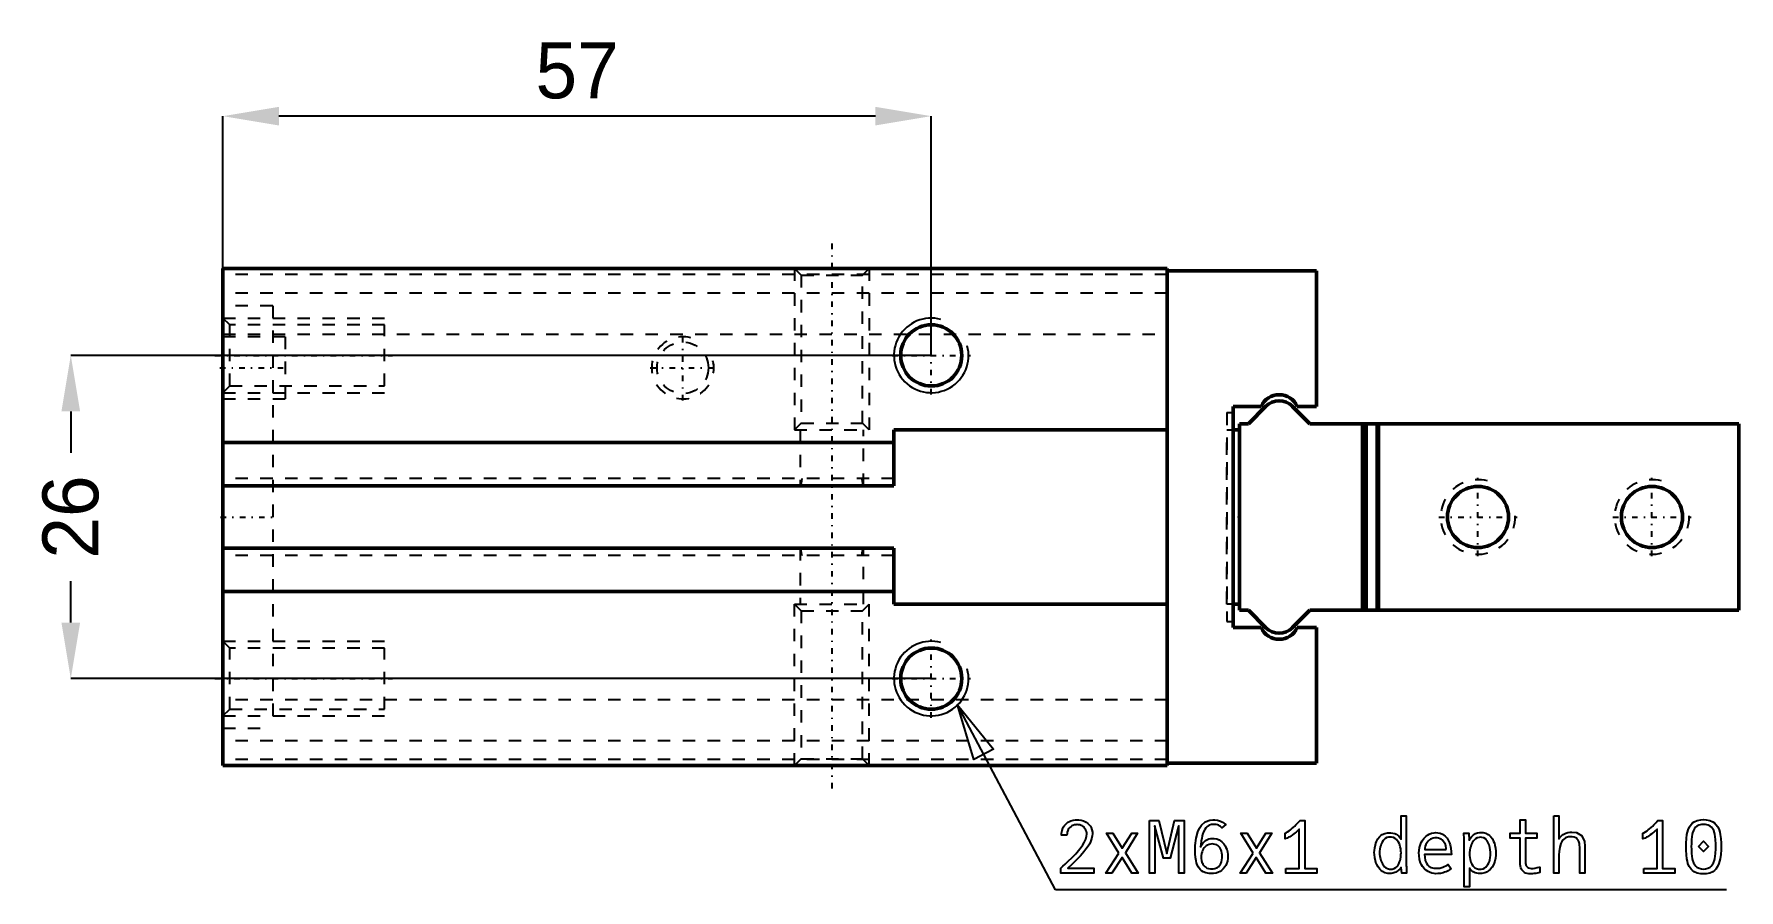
# Model space of a CAD drawing. Header units: millimetres. Extents: x -15 to 122, y -30 to 39.
import ezdxf

# ---------------------------------------------------------------- set-up
doc = ezdxf.new("R2010")
doc.units = ezdxf.units.MM
doc.linetypes.add('Center', pattern=[1.5, 0.45, -0.5, 0.05, -0.5])
doc.linetypes.add('Dashed', pattern=[2, 1, -1])
for name, color, linetype, lineweight in [('2d ConnectionPoints', 7, 'Continuous', 50), ('AM_0', 7, 'Continuous', 50), ('AM_4', 3, 'Continuous', 25), ('AM_5', 3, 'Continuous', 25), ('AM_7', 7, 'Center', 25), ('AM_9', 6, 'Dashed', 25)]:
    doc.layers.add(name, color=color, linetype=linetype, lineweight=lineweight)
doc.dimstyles.new('ISO-25', dxfattribs={"dimtxt": 2.5, "dimasz": 2.5, "dimexe": 1.25, "dimexo": 0.625, "dimtad": 1, "dimtxsty": 'Standard', "dimcen": 2.5, "dimadec": 0, "dimazin": 0, "dimtfac": 1, "dimtmove": 0, "dimatfit": 3, "dimfxl": 0, "dimarcsym": 0})

# ---------------------------------------------------------------- blocks, each defined once
blk = doc.blocks.new('1_MHZ2_32S_Finger_0__0_in_MHZ2_32S_48_0__3')
at = {"layer": 'AM_0'}
for p, q in [((82.53, 7.5), (83.94, 8.91)), ((86.06, 8.91), (87.47, 7.5)), ((81.3, 7), (81.8, 7)), ((81.8, 7.5), (82.53, 7.5)), ((81.8, -7.5), (81.8, 7.5)), ((87.47, 7.5), (122, 7.5)), ((91.7, 7.5), (91.7, -7.5)), ((92, -7.5), (92, 7.5)), ((93, 7.5), (93, -7.5)), ((122, 7.5), (122, -7.5)), ((81.8, -7), (81.3, -7)), ((82.53, -7.5), (81.8, -7.5)), ((83.94, -8.91), (82.53, -7.5)), ((87.47, -7.5), (86.06, -8.91)), ((122, -7.5), (87.47, -7.5))]:
    blk.add_line(p, q, dxfattribs=at)
for centre in [(101, 0), (115, 0)]:
    blk.add_circle(centre, 2.46, dxfattribs=at)
for centre, start, end in [((85, 7.85), 45.03, 134.9984), ((85, -7.85), 225.0016, 314.97)]:
    blk.add_arc(centre, 1.5, start, end, dxfattribs=at)
at = {"layer": 'AM_4'}
blk.add_line((92.8, 7.5), (92.8, -7.5), dxfattribs=at)
at = {"layer": 'AM_5', "linetype": 'Dashed'}
for centre in [(101, 0), (115, 0)]:
    blk.add_arc(centre, 3, 75, 15, dxfattribs=at)
at = {"layer": 'AM_7'}
for p, q in [((101, -3.15), (101, 3.15)), ((115, -3.15), (115, 3.15)), ((97.85, 0), (104.15, 0)), ((111.85, 0), (118.15, 0))]:
    blk.add_line(p, q, dxfattribs=at)
at = {"layer": 'AM_9'}
for p, q in [((80.8, 7), (81.3, 7)), ((80.8, -7), (80.8, 7)), ((81.3, -7), (80.8, -7))]:
    blk.add_line(p, q, dxfattribs=at)
blk = doc.blocks.new('2_MHZ2_32S_Body_0__0_in_MHZ2_32S_48_0__3')
at = {"layer": 'AM_0'}
for p, q in [((76, 20), (0, 20)), ((0, 20), (0, -20)), ((76, 20), (76, -20)), ((76, 19.8), (88, 19.8)), ((88, 19.8), (88, 8.9)), ((83.55, 8.9), (81.3, 8.9)), ((81.3, 8.9), (81.3, -8.9)), ((88, 8.9), (86.45, 8.9)), ((54, 2.5), (54, 7)), ((54, 7), (76, 7)), ((54, 6), (0, 6)), ((54, 2.5), (0, 2.5)), ((54, -2.5), (0, -2.5)), ((54, -7), (54, -2.5)), ((54, -6), (0, -6)), ((76, -7), (54, -7)), ((81.3, -8.9), (83.55, -8.9)), ((86.45, -8.9), (88, -8.9)), ((88, -8.9), (88, -19.8)), ((76, -20), (0, -20)), ((88, -19.8), (76, -19.8))]:
    blk.add_line(p, q, dxfattribs=at)
for centre in [(57, 13), (57, -13)]:
    blk.add_circle(centre, 2.46, dxfattribs=at)
for centre, start, end in [((85, 8.25), 24.1783, 155.8217), ((85, -8.25), 204.1783, 335.8217)]:
    blk.add_arc(centre, 1.59, start, end, dxfattribs=at)
at = {"layer": 'AM_5', "linetype": 'Dashed'}
for p, q in [((46, 20), (46, 7)), ((52, 20), (52, 7)), ((0, 16), (13, 16)), ((0, 10), (13, 10)), ((46, -20), (46, -7)), ((52, -20), (52, -7)), ((0, -10), (13, -10)), ((0, -16), (13, -16))]:
    blk.add_line(p, q, dxfattribs=at)
at = {"layer": 'AM_5'}
for centre in [(57, 13), (57, -13)]:
    blk.add_arc(centre, 3, 75, 15, dxfattribs=at)
at = {"layer": 'AM_5', "linetype": 'Dashed'}
blk.add_arc((37, 12), 2.5, 75, 15, dxfattribs=at)
at = {"layer": 'AM_7'}
for p, q in [((49, 22), (49, -22)), ((57, 9.85), (57, 16.15)), ((37, 9.38), (37, 14.62)), ((-0.65, 13), (13.65, 13)), ((53.85, 13), (60.15, 13)), ((-0.25, 12), (5.25, 12)), ((34.38, 12), (39.62, 12)), ((-0.2, 0), (4.2, 0)), ((57, -16.15), (57, -9.85)), ((-0.65, -13), (13.65, -13)), ((53.85, -13), (60.15, -13))]:
    blk.add_line(p, q, dxfattribs=at)
at = {"layer": 'AM_9'}
for p, q in [((76, 19.5), (0, 19.5)), ((46, 20), (46.54, 19.46)), ((46.54, 19.46), (46.54, 7.54)), ((46.54, 19.46), (51.46, 19.46)), ((51.46, 19.46), (52, 20)), ((51.46, 7.54), (51.46, 19.46)), ((76, 18.02), (0, 18.02)), ((4, 17), (0, 17)), ((4, 17), (4, -17)), ((0.54, 15.46), (0, 16)), ((13, 15.46), (0.54, 15.46)), ((0.54, 10.54), (0.54, 15.46)), ((13, 10.54), (13, 15.46)), ((0, 14.7), (76, 14.7)), ((5, 14.5), (0, 14.5)), ((5, 14.5), (5, 9.5)), ((0, 10), (0.54, 10.54)), ((0.54, 10.54), (13, 10.54)), ((0, 9.5), (5, 9.5)), ((80.8, 8.4), (81.3, 8.4)), ((80.8, 8.4), (80.8, -8.4)), ((46.54, 7.54), (46, 7)), ((46, 7), (52, 7)), ((46.45, 7), (46.45, 2.5)), ((46.54, 7.54), (51.46, 7.54)), ((52, 7), (51.46, 7.54)), ((51.55, 2.5), (51.55, 7)), ((54, 3.1), (0, 3.1)), ((46.45, -2.5), (46.45, -7)), ((51.55, -7), (51.55, -2.5)), ((54, -3.1), (0, -3.1)), ((46, -7), (46.54, -7.54)), ((46, -7), (52, -7)), ((46.54, -7.54), (46.54, -19.46)), ((46.54, -7.54), (51.46, -7.54)), ((51.46, -7.54), (52, -7)), ((51.46, -19.46), (51.46, -7.54)), ((80.8, -8.4), (81.3, -8.4)), ((0.54, -10.54), (0, -10)), ((13, -10.54), (0.54, -10.54)), ((0.54, -15.46), (0.54, -10.54)), ((13, -15.46), (13, -10.54)), ((76, -14.7), (0, -14.7)), ((0, -16), (0.54, -15.46)), ((0.54, -15.46), (13, -15.46)), ((0, -17), (4, -17)), ((76, -18.02), (0, -18.02)), ((76, -19.5), (0, -19.5)), ((46.54, -19.46), (46, -20)), ((46.54, -19.46), (51.46, -19.46)), ((52, -20), (51.46, -19.46))]:
    blk.add_line(p, q, dxfattribs=at)
for points in [[(46.58, 3.1), (46.52, 2.73), (46.49, 2.5)], [(51.51, 2.5), (51.46, 2.88), (51.42, 3.1)], [(46.49, -2.5), (46.54, -2.88), (46.58, -3.1)], [(51.42, -3.1), (51.48, -2.73), (51.51, -2.5)]]:
    blk.add_lwpolyline(points, dxfattribs=at)
blk.add_circle((37, 12), 2.07, dxfattribs=at)
blk = doc.blocks.new('*D3')
at = {"layer": 'AM_5', "color": 0, "lineweight": -2}
for p, q in [((0, 20), (0, 32.25)), ((52.5, 32.25), (4.5, 32.25)), ((57, 13), (57, 32.25))]:
    blk.add_line(p, q, dxfattribs=at)
at = {"layer": 'AM_5', "color": 0}
for points in [[(4.5, 33), (4.5, 31.5), (0, 32.25)], [(52.5, 31.5), (52.5, 33), (57, 32.25)]]:
    blk.add_solid(points, dxfattribs=at)
at = {"layer": 'Defpoints', "color": 0}
for p in [(0, 32.25), (0, 20), (57, 13)]:
    blk.add_point(p, dxfattribs=at)
at = {"layer": 'AM_5', "color": 0, "insert": (28.5, 35.9), "char_height": 4.5, "attachment_point": 5}
blk.add_mtext('57', dxfattribs=at)
blk = doc.blocks.new('*D4')
at = {"layer": 'AM_5', "color": 0, "lineweight": -2}
for p, q in [((57, 13), (-12.25, 13)), ((-12.25, 8.5), (-12.25, 5.15)), ((-12.25, -8.5), (-12.25, -5.15)), ((57, -13), (-12.25, -13))]:
    blk.add_line(p, q, dxfattribs=at)
at = {"layer": 'AM_5', "color": 0}
for points in [[(-11.5, 8.5), (-13, 8.5), (-12.25, 13)], [(-13, -8.5), (-11.5, -8.5), (-12.25, -13)]]:
    blk.add_solid(points, dxfattribs=at)
at = {"layer": 'Defpoints', "color": 0}
for p in [(57, 13), (-12.25, -13), (57, -13)]:
    blk.add_point(p, dxfattribs=at)
at = {"layer": 'AM_5', "color": 0, "insert": (-12.25, 0), "char_height": 4.5, "attachment_point": 5, "rotation": 90}
blk.add_mtext('26', dxfattribs=at)

msp = doc.modelspace()

# ---------------------------------------------------------------- linework, layer by layer
at = {"layer": '2d ConnectionPoints'}
msp.add_point((81.8, 0), dxfattribs=at)
at = {"layer": 'AM_5'}
for p, q in [((67, -30), (59.121, -15.121)), ((121, -30), (67, -30))]:
    msp.add_line(p, q, dxfattribs=at)
for points in [[(59.121, -15.121), (62.023, -18.677), (60.432, -19.519), (59.121, -15.121)], [(67.582, -28.1), (67.582, -28.1), (67.775, -27.924), (68.049, -27.667), (68.049, -27.667), (68.307, -27.418), (68.468, -27.256), (68.468, -27.256), (68.623, -27.093), (68.846, -26.838), (68.846, -26.838), (69.055, -26.568), (69.188, -26.38), (69.188, -26.38), (69.305, -26.193), (69.431, -25.927), (69.431, -25.927), (69.5, -25.677), (69.513, -25.52), (69.513, -25.52), (69.509, -25.432), (69.488, -25.307), (69.488, -25.307), (69.449, -25.192), (69.413, -25.12), (69.413, -25.12), (69.37, -25.052), (69.295, -24.964), (69.295, -24.964), (69.206, -24.889), (69.14, -24.848), (69.14, -24.848), (69.068, -24.813), (68.955, -24.775), (68.955, -24.775), (68.834, -24.755), (68.749, -24.751), (68.749, -24.751), (68.655, -24.755), (68.522, -24.776), (68.522, -24.776), (68.399, -24.815), (68.322, -24.85), (68.322, -24.85), (68.25, -24.894), (68.155, -24.972), (68.155, -24.972), (68.075, -25.067), (68.03, -25.139), (68.03, -25.139), (67.992, -25.217), (67.951, -25.344), (67.951, -25.344), (67.929, -25.484), (67.924, -25.585), (67.486, -25.585), (67.486, -25.585), (67.492, -25.434), (67.528, -25.226), (67.528, -25.226), (67.594, -25.036), (67.655, -24.921), (67.655, -24.921), (67.728, -24.815), (67.854, -24.676), (67.854, -24.676), (68.002, -24.562), (68.113, -24.499), (68.113, -24.499), (68.231, -24.448), (68.416, -24.392), (68.416, -24.392), (68.612, -24.362), (68.749, -24.356), (68.749, -24.356), (68.877, -24.361), (69.063, -24.39), (69.063, -24.39), (69.241, -24.442), (69.355, -24.491), (69.355, -24.491), (69.462, -24.55), (69.607, -24.657), (69.607, -24.657), (69.732, -24.786), (69.804, -24.886), (69.804, -24.886), (69.864, -24.993), (69.93, -25.169), (69.93, -25.169), (69.965, -25.362), (69.972, -25.5), (69.972, -25.5), (69.962, -25.656), (69.91, -25.895), (69.91, -25.895), (69.813, -26.142), (69.723, -26.31), (69.723, -26.31), (69.62, -26.477), (69.454, -26.719), (69.454, -26.719), (69.272, -26.95), (69.143, -27.098), (69.143, -27.098), (69.003, -27.249), (68.769, -27.493), (68.769, -27.493), (68.506, -27.759), (68.313, -27.948), (68.003, -28.252), (70.098, -28.255), (70.098, -28.65), (67.427, -28.65), (67.427, -28.241), (67.582, -28.1)], [(74.554, -24.409), (75.309, -24.409), (75.952, -27.059), (76.59, -24.409), (77.356, -24.409), (77.356, -28.65), (76.923, -28.65), (76.923, -24.853), (76.894, -24.868), (76.221, -27.451), (75.689, -27.451), (75.007, -24.868), (74.987, -24.856), (74.987, -28.65), (74.554, -28.65), (74.554, -24.409)], [(79.57, -28.685), (79.57, -28.685), (79.371, -28.676), (79.108, -28.628), (79.108, -28.628), (78.884, -28.538), (78.758, -28.455), (78.758, -28.455), (78.648, -28.357), (78.509, -28.184), (78.509, -28.184), (78.403, -27.981), (78.35, -27.83), (78.35, -27.83), (78.309, -27.664), (78.264, -27.392), (78.264, -27.392), (78.24, -27.09), (78.236, -26.872), (78.236, -26.872), (78.25, -26.424), (78.324, -25.827), (78.324, -25.827), (78.461, -25.322), (78.588, -25.035), (78.588, -25.035), (78.745, -24.795), (79.042, -24.535), (79.042, -24.535), (79.411, -24.394), (79.698, -24.368), (79.698, -24.368), (79.836, -24.372), (80.025, -24.393), (80.025, -24.393), (80.193, -24.433), (80.292, -24.47), (80.292, -24.47), (80.384, -24.514), (80.514, -24.589), (80.514, -24.589), (80.632, -24.677), (80.705, -24.742), (80.383, -25.005), (80.383, -25.005), (80.341, -24.957), (80.267, -24.892), (80.267, -24.892), (80.179, -24.837), (80.112, -24.805), (80.112, -24.805), (80.04, -24.778), (79.922, -24.749), (79.922, -24.749), (79.792, -24.733), (79.698, -24.73), (79.698, -24.73), (79.551, -24.742), (79.354, -24.802), (79.354, -24.802), (79.188, -24.914), (79.094, -25.017), (79.094, -25.017), (79.013, -25.136), (78.91, -25.328), (78.91, -25.328), (78.833, -25.537), (78.794, -25.686), (78.794, -25.686), (78.764, -25.841), (78.725, -26.087), (78.725, -26.087), (78.695, -26.346), (78.68, -26.526), (78.68, -26.526), (78.746, -26.401), (78.856, -26.236), (78.856, -26.236), (78.982, -26.1), (79.074, -26.025), (79.074, -26.025), (79.172, -25.963), (79.332, -25.896), (79.332, -25.896), (79.505, -25.861), (79.628, -25.854), (79.628, -25.854), (79.773, -25.862), (79.978, -25.905), (79.978, -25.905), (80.166, -25.984), (80.283, -26.057), (80.283, -26.057), (80.392, -26.144), (80.535, -26.294), (80.535, -26.294), (80.654, -26.467), (80.721, -26.597), (80.721, -26.597), (80.776, -26.733), (80.836, -26.945), (80.836, -26.945), (80.868, -27.165), (80.874, -27.316), (80.874, -27.316), (80.867, -27.474), (80.832, -27.697), (80.832, -27.697), (80.767, -27.903), (80.706, -28.031), (80.706, -28.031), (80.634, -28.15), (80.505, -28.308), (80.505, -28.308), (80.354, -28.44), (80.239, -28.514), (80.239, -28.514), (80.117, -28.576), (79.923, -28.642), (79.923, -28.642), (79.715, -28.678), (79.57, -28.685)], [(85.547, -28.276), (86.623, -28.276), (86.623, -25.111), (86.623, -25.111), (86.565, -25.169), (86.468, -25.26), (86.468, -25.26), (86.357, -25.355), (86.275, -25.421), (86.275, -25.421), (86.191, -25.486), (86.063, -25.579), (86.063, -25.579), (85.935, -25.665), (85.848, -25.719), (85.848, -25.719), (85.764, -25.768), (85.647, -25.827), (85.647, -25.827), (85.541, -25.87), (85.477, -25.889), (85.477, -25.444), (85.477, -25.444), (85.557, -25.406), (85.683, -25.334), (85.683, -25.334), (85.816, -25.244), (85.908, -25.174), (85.908, -25.174), (86.001, -25.098), (86.137, -24.982), (86.137, -24.982), (86.267, -24.861), (86.351, -24.777), (86.351, -24.777), (86.431, -24.695), (86.538, -24.58), (86.538, -24.58), (86.629, -24.474), (86.682, -24.409), (87.056, -24.409), (87.056, -28.276), (88.033, -28.276), (88.033, -28.65), (85.547, -28.65), (85.547, -28.276)], [(93.894, -28.685), (93.894, -28.685), (93.733, -28.675), (93.513, -28.623), (93.513, -28.623), (93.317, -28.527), (93.2, -28.438), (93.2, -28.438), (93.095, -28.334), (92.959, -28.156), (92.959, -28.156), (92.849, -27.954), (92.791, -27.805), (92.791, -27.805), (92.743, -27.649), (92.692, -27.411), (92.692, -27.411), (92.664, -27.166), (92.659, -27), (92.659, -27), (92.664, -26.842), (92.691, -26.61), (92.691, -26.61), (92.742, -26.383), (92.788, -26.235), (92.788, -26.235), (92.845, -26.094), (92.952, -25.901), (92.952, -25.901), (93.086, -25.732), (93.189, -25.633), (93.189, -25.633), (93.303, -25.548), (93.494, -25.456), (93.494, -25.456), (93.708, -25.407), (93.864, -25.397), (93.864, -25.397), (93.981, -25.402), (94.148, -25.427), (94.148, -25.427), (94.307, -25.473), (94.408, -25.516), (94.408, -25.516), (94.504, -25.569), (94.634, -25.673), (94.634, -25.673), (94.746, -25.804), (94.812, -25.906), (94.812, -24.029), (95.233, -24.029), (95.233, -27.948), (95.233, -27.948), (95.233, -27.99), (95.234, -28.059), (95.234, -28.059), (95.235, -28.133), (95.236, -28.186), (95.236, -28.186), (95.237, -28.238), (95.239, -28.307), (95.239, -28.307), (95.241, -28.364), (95.242, -28.396), (95.251, -28.65), (94.876, -28.65), (94.812, -28.194), (94.812, -28.194), (94.733, -28.293), (94.609, -28.42), (94.609, -28.42), (94.482, -28.519), (94.394, -28.571), (94.394, -28.571), (94.303, -28.612), (94.158, -28.657), (94.158, -28.657), (94.003, -28.681), (93.894, -28.685)], [(105.197, -28.714), (105.197, -28.714), (105.096, -28.71), (104.956, -28.687), (104.956, -28.687), (104.832, -28.644), (104.756, -28.605), (104.756, -28.605), (104.688, -28.557), (104.599, -28.474), (104.599, -28.474), (104.526, -28.375), (104.486, -28.3), (104.486, -28.3), (104.453, -28.22), (104.418, -28.092), (104.418, -28.092), (104.399, -27.953), (104.395, -27.854), (104.395, -25.842), (103.588, -25.842), (103.588, -25.433), (104.395, -25.433), (104.395, -24.374), (104.816, -24.374), (104.816, -25.433), (105.729, -25.433), (105.729, -25.842), (104.816, -25.842), (104.816, -27.708), (104.816, -27.708), (104.818, -27.782), (104.827, -27.883), (104.827, -27.883), (104.844, -27.97), (104.859, -28.021), (104.859, -28.021), (104.879, -28.067), (104.921, -28.127), (104.921, -28.127), (104.978, -28.177), (105.024, -28.205), (105.024, -28.205), (105.078, -28.229), (105.174, -28.254), (105.174, -28.254), (105.29, -28.267), (105.378, -28.27), (105.378, -28.27), (105.443, -28.266), (105.58, -28.246), (105.58, -28.246), (105.766, -28.21), (105.916, -28.176), (105.975, -28.164), (105.975, -28.603), (105.975, -28.603), (105.891, -28.621), (105.769, -28.646), (105.769, -28.646), (105.65, -28.669), (105.573, -28.682), (105.573, -28.682), (105.496, -28.694), (105.383, -28.706), (105.383, -28.706), (105.271, -28.713), (105.197, -28.714)], [(107.1, -24.029), (107.521, -24.029), (107.521, -25.895), (107.521, -25.895), (107.595, -25.792), (107.72, -25.658), (107.72, -25.658), (107.862, -25.546), (107.966, -25.485), (107.966, -25.485), (108.075, -25.435), (108.245, -25.38), (108.245, -25.38), (108.423, -25.35), (108.545, -25.345), (108.545, -25.345), (108.928, -25.391), (109.344, -25.633), (109.344, -25.633), (109.567, -26.082), (109.61, -26.497), (109.61, -28.65), (109.189, -28.65), (109.189, -26.684), (109.189, -26.684), (109.187, -26.569), (109.177, -26.41), (109.177, -26.41), (109.159, -26.269), (109.142, -26.184), (109.142, -26.184), (109.119, -26.106), (109.067, -26), (109.067, -26), (108.995, -25.906), (108.936, -25.851), (108.936, -25.851), (108.865, -25.803), (108.736, -25.752), (108.736, -25.752), (108.579, -25.724), (108.457, -25.719), (108.457, -25.719), (108.273, -25.734), (108.035, -25.814), (108.035, -25.814), (107.845, -25.963), (107.745, -26.099), (107.745, -26.099), (107.665, -26.264), (107.577, -26.557), (107.577, -26.557), (107.53, -26.906), (107.521, -27.17), (107.521, -28.65), (107.1, -28.65), (107.1, -24.029)], [(114.347, -28.276), (115.423, -28.276), (115.423, -25.111), (115.423, -25.111), (115.365, -25.169), (115.268, -25.26), (115.268, -25.26), (115.157, -25.355), (115.075, -25.421), (115.075, -25.421), (114.991, -25.486), (114.863, -25.579), (114.863, -25.579), (114.735, -25.665), (114.648, -25.719), (114.648, -25.719), (114.564, -25.768), (114.447, -25.827), (114.447, -25.827), (114.341, -25.87), (114.277, -25.889), (114.277, -25.444), (114.277, -25.444), (114.357, -25.406), (114.483, -25.334), (114.483, -25.334), (114.616, -25.244), (114.708, -25.174), (114.708, -25.174), (114.801, -25.098), (114.937, -24.982), (114.937, -24.982), (115.067, -24.861), (115.151, -24.777), (115.151, -24.777), (115.231, -24.695), (115.338, -24.58), (115.338, -24.58), (115.429, -24.474), (115.482, -24.409), (115.856, -24.409), (115.856, -28.276), (116.833, -28.276), (116.833, -28.65), (114.347, -28.65), (114.347, -28.276)], [(119.152, -28.709), (119.152, -28.709), (118.931, -28.698), (118.641, -28.641), (118.641, -28.641), (118.4, -28.536), (118.266, -28.439), (118.266, -28.439), (118.151, -28.324), (118.009, -28.12), (118.009, -28.12), (117.903, -27.881), (117.852, -27.701), (117.852, -27.701), (117.813, -27.503), (117.772, -27.17), (117.772, -27.17), (117.749, -26.792), (117.745, -26.515), (117.745, -26.515), (117.749, -26.244), (117.772, -25.874), (117.772, -25.874), (117.814, -25.546), (117.853, -25.351), (117.853, -25.351), (117.905, -25.172), (118.012, -24.935), (118.012, -24.935), (118.155, -24.733), (118.27, -24.618), (118.27, -24.618), (118.404, -24.522), (118.645, -24.417), (118.645, -24.417), (118.933, -24.361), (119.152, -24.35), (119.152, -24.35), (119.372, -24.361), (119.661, -24.417), (119.661, -24.417), (119.903, -24.522), (120.037, -24.618), (120.037, -24.618), (120.152, -24.733), (120.296, -24.935), (120.296, -24.935), (120.403, -25.172), (120.455, -25.349), (120.455, -25.349), (120.495, -25.544), (120.537, -25.872), (120.537, -25.872), (120.56, -26.243), (120.565, -26.515), (120.565, -26.515), (120.56, -26.787), (120.536, -27.162), (120.536, -27.162), (120.492, -27.495), (120.451, -27.694), (120.451, -27.694), (120.397, -27.875), (120.288, -28.117), (120.288, -28.117), (120.143, -28.322), (120.027, -28.438), (120.027, -28.438), (119.892, -28.535), (119.653, -28.641), (119.653, -28.641), (119.368, -28.698), (119.152, -28.709)], [(72.103, -27.044), (71.115, -25.433), (71.627, -25.433), (72.364, -26.652), (73.139, -25.433), (73.604, -25.433), (72.627, -27.006), (73.651, -28.65), (73.133, -28.65), (72.355, -27.386), (71.533, -28.65), (71.059, -28.65), (72.103, -27.044)], [(82.903, -27.044), (81.915, -25.433), (82.427, -25.433), (83.164, -26.652), (83.939, -25.433), (84.404, -25.433), (83.427, -27.006), (84.451, -28.65), (83.933, -28.65), (83.155, -27.386), (82.333, -28.65), (81.859, -28.65), (82.903, -27.044)], [(93.987, -28.34), (93.987, -28.34), (94.104, -28.332), (94.261, -28.289), (94.261, -28.289), (94.396, -28.211), (94.474, -28.138), (94.474, -28.138), (94.543, -28.054), (94.63, -27.913), (94.63, -27.913), (94.697, -27.754), (94.732, -27.639), (94.732, -27.639), (94.758, -27.52), (94.788, -27.337), (94.788, -27.337), (94.803, -27.15), (94.806, -27.024), (94.806, -27.024), (94.803, -26.896), (94.784, -26.71), (94.784, -26.71), (94.75, -26.529), (94.718, -26.412), (94.718, -26.412), (94.679, -26.301), (94.603, -26.148), (94.603, -26.148), (94.506, -26.015), (94.43, -25.936), (94.43, -25.936), (94.346, -25.868), (94.202, -25.795), (94.202, -25.795), (94.038, -25.756), (93.917, -25.748), (93.917, -25.748), (93.809, -25.756), (93.661, -25.796), (93.661, -25.796), (93.529, -25.871), (93.45, -25.94), (93.45, -25.94), (93.379, -26.021), (93.286, -26.156), (93.286, -26.156), (93.211, -26.31), (93.171, -26.423), (93.171, -26.423), (93.138, -26.539), (93.103, -26.715), (93.103, -26.715), (93.084, -26.893), (93.08, -27.012), (93.08, -27.012), (93.085, -27.137), (93.106, -27.324), (93.106, -27.324), (93.146, -27.509), (93.183, -27.632), (93.183, -27.632), (93.228, -27.751), (93.311, -27.913), (93.311, -27.913), (93.412, -28.055), (93.49, -28.14), (93.49, -28.14), (93.575, -28.212), (93.717, -28.29), (93.717, -28.29), (93.874, -28.332), (93.987, -28.34)], [(97.611, -28.697), (97.611, -28.697), (97.483, -28.69), (97.293, -28.654), (97.293, -28.654), (97.104, -28.587), (96.979, -28.526), (96.979, -28.526), (96.858, -28.449), (96.692, -28.303), (96.692, -28.303), (96.544, -28.12), (96.457, -27.977), (96.457, -27.977), (96.381, -27.818), (96.3, -27.549), (96.3, -27.549), (96.256, -27.242), (96.248, -27.018), (96.248, -27.018), (96.255, -26.841), (96.294, -26.587), (96.294, -26.587), (96.367, -26.347), (96.435, -26.194), (96.435, -26.194), (96.515, -26.052), (96.654, -25.861), (96.654, -25.861), (96.816, -25.699), (96.936, -25.607), (96.936, -25.607), (97.064, -25.529), (97.264, -25.445), (97.264, -25.445), (97.472, -25.4), (97.616, -25.392), (97.616, -25.392), (97.758, -25.4), (97.959, -25.443), (97.959, -25.443), (98.145, -25.523), (98.261, -25.596), (98.261, -25.596), (98.369, -25.686), (98.513, -25.85), (98.513, -25.85), (98.634, -26.049), (98.703, -26.202), (98.703, -26.202), (98.76, -26.369), (98.823, -26.643), (98.823, -26.643), (98.856, -26.946), (98.862, -27.164), (96.71, -27.164), (96.71, -27.164), (96.716, -27.369), (96.763, -27.638), (96.763, -27.638), (96.854, -27.86), (96.939, -27.983), (96.939, -27.983), (97.043, -28.084), (97.228, -28.194), (97.228, -28.194), (97.449, -28.253), (97.616, -28.264), (97.616, -28.264), (97.748, -28.26), (97.928, -28.241), (97.928, -28.241), (98.089, -28.204), (98.185, -28.17), (98.185, -28.17), (98.275, -28.131), (98.402, -28.068), (98.402, -28.068), (98.52, -27.998), (98.593, -27.948), (98.833, -28.299), (98.833, -28.299), (98.744, -28.366), (98.597, -28.457), (98.597, -28.457), (98.434, -28.537), (98.317, -28.584), (98.317, -28.584), (98.192, -28.625), (97.989, -28.669), (97.989, -28.669), (97.768, -28.692), (97.611, -28.697)], [(98.453, -26.76), (98.453, -26.76), (98.445, -26.65), (98.419, -26.494), (98.419, -26.494), (98.374, -26.35), (98.335, -26.26), (98.335, -26.26), (98.287, -26.178), (98.205, -26.068), (98.205, -26.068), (98.108, -25.977), (98.036, -25.925), (98.036, -25.925), (97.959, -25.883), (97.835, -25.837), (97.835, -25.837), (97.703, -25.812), (97.611, -25.807), (97.611, -25.807), (97.516, -25.812), (97.381, -25.837), (97.381, -25.837), (97.254, -25.883), (97.173, -25.925), (97.173, -25.925), (97.097, -25.977), (96.995, -26.068), (96.995, -26.068), (96.907, -26.178), (96.856, -26.26), (96.856, -26.26), (96.812, -26.35), (96.761, -26.494), (96.761, -26.494), (96.728, -26.65), (96.716, -26.76), (98.453, -26.76)], [(99.886, -26.152), (99.886, -26.152), (99.885, -25.997), (99.881, -25.775), (99.881, -25.775), (99.874, -25.565), (99.868, -25.433), (100.272, -25.433), (100.289, -25.988), (100.289, -25.988), (100.359, -25.876), (100.475, -25.727), (100.475, -25.727), (100.606, -25.603), (100.7, -25.533), (100.7, -25.533), (100.801, -25.476), (100.962, -25.414), (100.962, -25.414), (101.137, -25.38), (101.26, -25.374), (101.26, -25.374), (101.415, -25.384), (101.627, -25.435), (101.627, -25.435), (101.815, -25.531), (101.927, -25.62), (101.927, -25.62), (102.028, -25.723), (102.158, -25.899), (102.158, -25.899), (102.262, -26.099), (102.318, -26.246), (102.318, -26.246), (102.362, -26.399), (102.411, -26.633), (102.411, -26.633), (102.437, -26.873), (102.442, -27.035), (102.442, -27.035), (102.437, -27.203), (102.408, -27.448), (102.408, -27.448), (102.355, -27.684), (102.306, -27.837), (102.306, -27.837), (102.245, -27.982), (102.132, -28.179), (102.132, -28.179), (101.99, -28.352), (101.88, -28.453), (101.88, -28.453), (101.759, -28.538), (101.554, -28.631), (101.554, -28.631), (101.323, -28.681), (101.155, -28.691), (101.155, -28.691), (101.048, -28.687), (100.899, -28.664), (100.899, -28.664), (100.763, -28.623), (100.68, -28.584), (100.68, -28.584), (100.601, -28.537), (100.486, -28.446), (100.486, -28.446), (100.377, -28.334), (100.307, -28.246), (100.307, -29.762), (99.886, -29.762), (99.886, -26.152)], [(101.152, -28.34), (101.152, -28.34), (101.259, -28.333), (101.407, -28.296), (101.407, -28.296), (101.541, -28.229), (101.623, -28.166), (101.623, -28.166), (101.697, -28.092), (101.794, -27.964), (101.794, -27.964), (101.874, -27.816), (101.917, -27.707), (101.917, -27.707), (101.952, -27.591), (101.99, -27.409), (101.99, -27.409), (102.011, -27.219), (102.015, -27.088), (102.015, -27.088), (102.012, -26.966), (101.995, -26.784), (101.995, -26.784), (101.963, -26.602), (101.935, -26.481), (101.935, -26.481), (101.898, -26.364), (101.828, -26.203), (101.828, -26.203), (101.74, -26.059), (101.671, -25.972), (101.671, -25.972), (101.594, -25.898), (101.462, -25.818), (101.462, -25.818), (101.312, -25.774), (101.202, -25.766), (101.202, -25.766), (101.09, -25.774), (100.935, -25.819), (100.935, -25.819), (100.796, -25.901), (100.712, -25.977), (100.712, -25.977), (100.636, -26.065), (100.537, -26.212), (100.537, -26.212), (100.458, -26.378), (100.415, -26.499), (100.415, -26.499), (100.38, -26.623), (100.343, -26.808), (100.343, -26.808), (100.322, -26.992), (100.318, -27.114), (100.318, -27.114), (100.322, -27.224), (100.339, -27.389), (100.339, -27.389), (100.37, -27.556), (100.399, -27.669), (100.399, -27.669), (100.435, -27.778), (100.506, -27.929), (100.506, -27.929), (100.596, -28.064), (100.667, -28.145), (100.667, -28.145), (100.746, -28.215), (100.882, -28.291), (100.882, -28.291), (101.037, -28.332), (101.152, -28.34)], [(119.152, -28.322), (119.152, -28.322), (119.306, -28.313), (119.509, -28.264), (119.509, -28.264), (119.679, -28.173), (119.774, -28.088), (119.774, -28.088), (119.855, -27.989), (119.956, -27.816), (119.956, -27.816), (120.031, -27.615), (120.066, -27.465), (120.066, -27.465), (120.093, -27.303), (120.122, -27.033), (120.122, -27.033), (120.138, -26.732), (120.141, -26.515), (120.141, -26.515), (120.138, -26.284), (120.124, -25.973), (120.124, -25.973), (120.099, -25.702), (120.075, -25.545), (120.075, -25.545), (120.043, -25.403), (119.972, -25.213), (119.972, -25.213), (119.874, -25.051), (119.794, -24.959), (119.794, -24.959), (119.7, -24.881), (119.526, -24.796), (119.526, -24.796), (119.314, -24.751), (119.152, -24.742), (119.152, -24.742), (118.991, -24.751), (118.781, -24.796), (118.781, -24.796), (118.608, -24.881), (118.514, -24.959), (118.514, -24.959), (118.435, -25.051), (118.338, -25.213), (118.338, -25.213), (118.267, -25.403), (118.235, -25.545), (118.235, -25.545), (118.211, -25.702), (118.186, -25.973), (118.186, -25.973), (118.172, -26.284), (118.169, -26.515), (118.169, -26.515), (118.172, -26.734), (118.187, -27.037), (118.187, -27.037), (118.215, -27.307), (118.241, -27.468), (118.241, -27.468), (118.275, -27.617), (118.349, -27.816), (118.349, -27.816), (118.448, -27.989), (118.529, -28.088), (118.529, -28.088), (118.623, -28.173), (118.793, -28.264), (118.793, -28.264), (118.997, -28.313), (119.152, -28.322)], [(79.575, -28.317), (79.575, -28.317), (79.681, -28.311), (79.827, -28.284), (79.827, -28.284), (79.957, -28.234), (80.036, -28.188), (80.036, -28.188), (80.108, -28.132), (80.202, -28.034), (80.202, -28.034), (80.279, -27.917), (80.321, -27.83), (80.321, -27.83), (80.356, -27.735), (80.394, -27.582), (80.394, -27.582), (80.414, -27.416), (80.418, -27.299), (80.418, -27.299), (80.414, -27.189), (80.395, -27.032), (80.395, -27.032), (80.36, -26.885), (80.327, -26.793), (80.327, -26.793), (80.287, -26.706), (80.214, -26.591), (80.214, -26.591), (80.124, -26.492), (80.055, -26.436), (80.055, -26.436), (79.979, -26.388), (79.853, -26.337), (79.853, -26.337), (79.713, -26.309), (79.611, -26.304), (79.611, -26.304), (79.505, -26.31), (79.356, -26.339), (79.356, -26.339), (79.221, -26.394), (79.138, -26.445), (79.138, -26.445), (79.062, -26.505), (78.961, -26.61), (78.961, -26.61), (78.877, -26.734), (78.83, -26.826), (78.83, -26.826), (78.791, -26.925), (78.748, -27.083), (78.748, -27.083), (78.726, -27.251), (78.721, -27.369), (78.721, -27.369), (78.725, -27.476), (78.746, -27.629), (78.746, -27.629), (78.785, -27.77), (78.821, -27.859), (78.821, -27.859), (78.864, -27.941), (78.943, -28.05), (78.943, -28.05), (79.039, -28.143), (79.112, -28.195), (79.112, -28.195), (79.192, -28.239), (79.324, -28.286), (79.324, -28.286), (79.47, -28.312), (79.575, -28.317)], [(118.76, -26.515), (119.152, -26.076), (119.544, -26.515), (119.152, -26.913), (118.76, -26.515)]]:
    msp.add_lwpolyline(points, dxfattribs=at)

# ---------------------------------------------------------------- block references
for name in ['2_MHZ2_32S_Body_0__0_in_MHZ2_32S_48_0__3', '1_MHZ2_32S_Finger_0__0_in_MHZ2_32S_48_0__3']:
    msp.add_blockref(name, (0, 0))

# ---------------------------------------------------------------- dimensions: what is measured, and where the dimension line sits
dim = msp.add_linear_dim(base=(0, 32.25), p1=(57, 13), p2=(0, 20), text='57', dimstyle='ISO-25', override={"dimtxt": 4.5, "dimasz": 4.5, "dimexe": 0, "dimexo": 0, "dimgap": 1.35}, dxfattribs=at)
dim.commit()
dim.dimension.update_dxf_attribs({"geometry": '*D3', "text_midpoint": (28.5, 32.25), "dimtype": 160})
dim = msp.add_linear_dim(base=(-12.25, -13), p1=(57, 13), p2=(57, -13), angle=90, text='26', dimstyle='ISO-25', override={"dimtxt": 4.5, "dimasz": 4.5, "dimexe": 0, "dimexo": 0, "dimgap": 1.35}, dxfattribs=at)
dim.commit()
dim.dimension.update_dxf_attribs({"geometry": '*D4', "text_midpoint": (-12.25, 0), "dimtype": 160, "text_rotation": 90})

doc.saveas('drawing.dxf')
